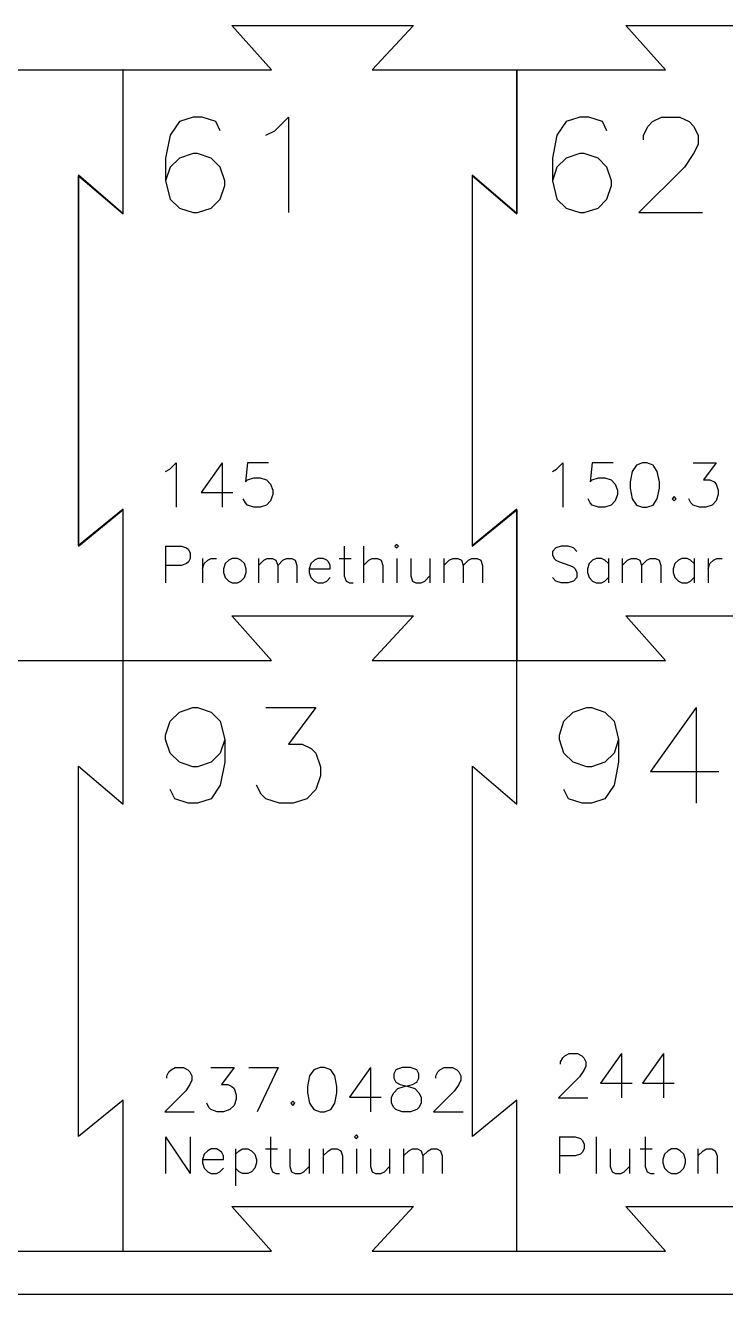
# Model space of a CAD drawing. Extents: x 0 to 297, y 0 to 210.
# Drawn here: x 115.91 to 142.35, y 0.05 to 47.99 of the extents above; entities that cross this region are included whole.
import ezdxf

# ---------------------------------------------------------------- set-up
doc = ezdxf.new("R2010")
doc.units = 0
doc.layers.get('0').update_dxf_attribs({"linetype": 'CONTINUOUS'})

msp = doc.modelspace()

# ---------------------------------------------------------------- linework, layer by layer
at = {"color": 1}
for p, q in [((125.205145, 46.311817), (123.707373, 47.99065)), ((123.707373, 47.99065), (130.561174, 47.99065)), ((130.561174, 47.99065), (128.999272, 46.311817)), ((140.07658, 46.311817), (138.578808, 47.99065)), ((138.578808, 47.99065), (145.432609, 47.99065)), ((114.127836, 46.311817), (115.922954, 46.311817)), ((119.590441, 46.311817), (119.590441, 43.610763)), ((119.599456, 46.311817), (119.590441, 46.311817)), ((119.599456, 43.610763), (119.599456, 46.311817)), ((121.602944, 46.311817), (125.205145, 46.311817)), ((128.999272, 46.311817), (130.794389, 46.311817)), ((134.461876, 46.311817), (134.461876, 43.610763)), ((134.470891, 46.311817), (134.461876, 46.311817)), ((134.470891, 43.610763), (134.470891, 46.311817)), ((136.47438, 46.311817), (140.07658, 46.311817)), ((119.590441, 43.610763), (119.590441, 40.890035)), ((119.599456, 40.869541), (119.599456, 43.610763)), ((134.461876, 43.610763), (134.461876, 40.890035)), ((134.470891, 40.869541), (134.470891, 43.610763)), ((119.590441, 40.890035), (117.911617, 42.328684)), ((117.911617, 42.328684), (117.911617, 28.32501)), ((117.920632, 28.344684), (117.920632, 42.308191)), ((117.920632, 42.308191), (119.599456, 40.869541)), ((134.461876, 40.890035), (132.783052, 42.328684)), ((132.783052, 42.328684), (132.783052, 28.32501)), ((132.792068, 28.344684), (132.792068, 42.308191)), ((132.792068, 42.308191), (134.470891, 40.869541)), ((117.911617, 28.32501), (119.590441, 29.696441)), ((119.599456, 29.716115), (117.920632, 28.344684)), ((119.590441, 29.696441), (119.590441, 26.862588)), ((119.599456, 26.862588), (119.599456, 29.716115)), ((132.783052, 28.32501), (134.461876, 29.696441)), ((134.470891, 29.716115), (132.792068, 28.344684)), ((134.461876, 29.696441), (134.461876, 26.862588)), ((134.470891, 26.862588), (134.470891, 29.716115)), ((119.590441, 26.862588), (119.590441, 24.004144)), ((119.599456, 24.004144), (119.599456, 26.862588)), ((134.461876, 26.862588), (134.461876, 24.004144)), ((134.470891, 24.004144), (134.470891, 26.862588)), ((125.205145, 24.004531), (123.707373, 25.683365)), ((123.707373, 25.683365), (130.561174, 25.683365)), ((130.561174, 25.683365), (128.999272, 24.004531)), ((140.07658, 24.004531), (138.578808, 25.683365)), ((138.578808, 25.683365), (145.432609, 25.683365)), ((114.127836, 24.004531), (115.922954, 24.004531)), ((119.590441, 24.004144), (119.599456, 24.004144)), ((121.602944, 24.004531), (125.205145, 24.004531)), ((128.999272, 24.004531), (130.794389, 24.004531)), ((134.461876, 24.004144), (134.470891, 24.004144)), ((136.47438, 24.004531), (140.07658, 24.004531)), ((119.595106, 18.572516), (119.595106, 21.3035)), ((134.466587, 18.572516), (134.466587, 21.3035)), ((117.916283, 6.027692), (117.916283, 20.011159)), ((117.916283, 20.011159), (119.595106, 18.572516)), ((132.787764, 6.027692), (132.787764, 20.011159)), ((132.787764, 20.011159), (134.466587, 18.572516)), ((119.595106, 7.398905), (117.916283, 6.027692)), ((119.595106, 4.555547), (119.595106, 7.398905)), ((134.466587, 7.398905), (132.787764, 6.027692)), ((134.466587, 4.555547), (134.466587, 7.398905)), ((125.205145, 1.69719), (123.707373, 3.376024)), ((123.707373, 3.376024), (130.561174, 3.376024)), ((130.561174, 3.376024), (128.999272, 1.69719)), ((140.07658, 1.69719), (138.578808, 3.376024)), ((138.578808, 3.376024), (145.432609, 3.376024)), ((114.127836, 1.69719), (115.922954, 1.69719)), ((121.602944, 1.69719), (125.205145, 1.69719)), ((128.999272, 1.69719), (130.794389, 1.69719)), ((136.47438, 1.69719), (140.07658, 1.69719)), ((285.83898, 0.049988), (11.161091, 0.049988))]:
    msp.add_line(p, q, dxfattribs=at)
at = {"color": 5}
for p, q in [((121.722318, 44.354716), (121.378579, 43.841832)), ((122.240655, 44.529314), (121.722318, 44.354716)), ((122.578938, 44.529314), (122.240655, 44.529314)), ((123.097275, 44.354716), (122.578938, 44.529314)), ((123.266416, 44.010974), (123.097275, 44.354716)), ((125.328851, 44.010974), (125.847188, 44.529314)), ((125.847188, 44.529314), (125.847188, 40.917303)), ((136.325142, 44.354716), (135.981403, 43.841832)), ((136.843479, 44.529314), (136.325142, 44.354716)), ((137.181762, 44.529314), (136.843479, 44.529314)), ((137.700099, 44.354716), (137.181762, 44.529314)), ((137.86924, 44.010974), (137.700099, 44.354716)), ((139.244197, 43.841832), (139.418794, 44.180117)), ((139.418794, 44.180117), (139.593392, 44.354716)), ((139.593392, 44.354716), (139.931675, 44.529314)), ((139.931675, 44.529314), (140.619153, 44.529314)), ((140.619153, 44.529314), (140.968348, 44.354716)), ((140.968348, 44.354716), (141.13749, 44.180117)), ((141.13749, 44.180117), (141.306631, 43.841832)), ((121.378579, 43.841832), (121.203982, 42.979751)), ((124.990568, 43.841832), (125.328851, 44.010974)), ((135.981403, 43.841832), (135.806805, 42.979751)), ((139.244197, 43.667233), (139.244197, 43.841832)), ((141.306631, 43.841832), (141.306631, 43.492634)), ((122.240655, 43.154349), (121.722318, 42.979751)), ((122.409797, 43.154349), (122.240655, 43.154349)), ((122.928133, 42.979751), (122.409797, 43.154349)), ((136.843479, 43.154349), (136.325142, 42.979751)), ((137.01262, 43.154349), (136.843479, 43.154349)), ((137.530957, 42.979751), (137.01262, 43.154349)), ((141.13749, 43.154349), (140.793751, 42.636009)), ((141.306631, 43.492634), (141.13749, 43.154349)), ((121.203982, 42.979751), (121.203982, 42.117669)), ((121.722318, 42.979751), (121.378579, 42.636009)), ((123.266416, 42.636009), (122.928133, 42.979751)), ((135.806805, 42.979751), (135.806805, 42.117669)), ((136.325142, 42.979751), (135.981403, 42.636009)), ((137.86924, 42.636009), (137.530957, 42.979751)), ((121.378579, 42.636009), (121.203982, 42.117669)), ((123.441014, 42.117669), (123.266416, 42.636009)), ((135.981403, 42.636009), (135.806805, 42.117669)), ((138.043838, 42.117669), (137.86924, 42.636009)), ((140.793751, 42.636009), (139.075055, 40.917303)), ((121.203982, 42.117669), (121.378579, 41.432915)), ((123.266416, 41.432915), (123.441014, 41.948527)), ((123.441014, 41.948527), (123.441014, 42.117669)), ((135.806805, 42.117669), (135.981403, 41.432915)), ((137.86924, 41.432915), (138.043838, 41.948527)), ((138.043838, 41.948527), (138.043838, 42.117669)), ((121.378579, 41.432915), (121.722318, 41.089173)), ((122.928133, 41.089173), (123.266416, 41.432915)), ((135.981403, 41.432915), (136.325142, 41.089173)), ((137.530957, 41.089173), (137.86924, 41.432915)), ((121.722318, 41.089173), (122.240655, 40.917303)), ((122.240655, 40.917303), (122.409797, 40.917303)), ((122.409797, 40.917303), (122.928133, 41.089173)), ((136.325142, 41.089173), (136.843479, 40.917303)), ((136.843479, 40.917303), (137.01262, 40.917303)), ((137.01262, 40.917303), (137.530957, 41.089173)), ((139.075055, 40.917303), (141.481229, 40.917303)), ((121.203991, 31.144222), (121.360121, 31.222287)), ((121.360121, 31.222287), (121.599354, 31.461521)), ((121.599354, 31.461521), (121.599354, 29.794439)), ((123.344491, 31.461521), (122.551247, 30.348454)), ((123.344491, 31.461521), (123.344491, 29.794439)), ((124.296384, 31.461521), (124.2158, 30.746338)), ((125.089628, 31.461521), (124.296384, 31.461521)), ((135.806815, 31.144222), (135.962945, 31.222287)), ((135.962945, 31.222287), (136.202177, 31.461521)), ((136.202177, 31.461521), (136.202177, 29.794439)), ((137.312719, 31.461521), (137.232136, 30.746338)), ((138.105963, 31.461521), (137.312719, 31.461521)), ((138.979791, 31.380937), (138.818624, 31.144222)), ((139.216505, 31.461521), (138.979791, 31.380937)), ((139.375154, 31.461521), (139.216505, 31.461521)), ((139.614386, 31.380937), (139.375154, 31.461521)), ((139.770517, 31.144222), (139.614386, 31.380937)), ((141.120291, 31.461521), (141.991601, 31.461521)), ((141.991601, 31.461521), (141.518172, 30.826922)), ((124.2158, 30.746338), (124.296384, 30.826922)), ((124.296384, 30.826922), (124.533098, 30.904988)), ((124.533098, 30.904988), (124.77233, 30.904988)), ((124.77233, 30.904988), (125.011563, 30.826922)), ((125.011563, 30.826922), (125.167693, 30.665754)), ((137.232136, 30.746338), (137.312719, 30.826922)), ((137.312719, 30.826922), (137.549433, 30.904988)), ((137.549433, 30.904988), (137.788666, 30.904988)), ((137.788666, 30.904988), (138.027898, 30.826922)), ((138.027898, 30.826922), (138.184029, 30.665754)), ((138.818624, 31.144222), (138.740559, 30.746338)), ((138.740559, 30.746338), (138.740559, 30.509622)), ((139.851101, 30.746338), (139.770517, 31.144222)), ((139.851101, 30.509622), (139.851101, 30.746338)), ((141.518172, 30.826922), (141.754886, 30.826922)), ((141.754886, 30.826922), (141.913535, 30.746338)), ((141.913535, 30.746338), (141.991601, 30.665754)), ((122.551247, 30.348454), (123.742372, 30.348454)), ((125.167693, 30.665754), (125.248277, 30.429038)), ((125.248277, 30.270388), (125.167693, 30.032414)), ((125.248277, 30.429038), (125.248277, 30.270388)), ((138.184029, 30.665754), (138.264612, 30.429038)), ((138.264612, 30.270388), (138.184029, 30.032414)), ((138.264612, 30.429038), (138.264612, 30.270388)), ((138.740559, 30.509622), (138.818624, 30.111738)), ((139.770517, 30.111738), (139.851101, 30.509622)), ((141.991601, 30.665754), (142.072184, 30.429038)), ((142.072184, 30.270388), (141.991601, 30.032414)), ((142.072184, 30.429038), (142.072184, 30.270388)), ((124.2158, 29.953089), (124.137735, 30.111738)), ((124.296384, 29.873764), (124.2158, 29.953089)), ((124.533098, 29.794439), (124.296384, 29.873764)), ((124.77233, 29.794439), (124.533098, 29.794439)), ((125.011563, 29.873764), (124.77233, 29.794439)), ((125.167693, 30.032414), (125.011563, 29.873764)), ((137.232136, 29.953089), (137.15407, 30.111738)), ((137.312719, 29.873764), (137.232136, 29.953089)), ((137.549433, 29.794439), (137.312719, 29.873764)), ((137.788666, 29.794439), (137.549433, 29.794439)), ((138.027898, 29.873764), (137.788666, 29.794439)), ((138.184029, 30.032414), (138.027898, 29.873764)), ((138.818624, 30.111738), (138.979791, 29.873764)), ((138.979791, 29.873764), (139.216505, 29.794439)), ((139.216505, 29.794439), (139.375154, 29.794439)), ((139.375154, 29.794439), (139.614386, 29.873764)), ((139.614386, 29.873764), (139.770517, 30.111738)), ((140.405112, 30.192323), (140.327047, 30.111738)), ((140.327047, 30.111738), (140.405112, 30.032414)), ((140.485696, 30.111738), (140.405112, 30.192323)), ((140.405112, 30.032414), (140.485696, 30.111738)), ((141.039708, 29.953089), (140.961642, 30.111738)), ((141.120291, 29.873764), (141.039708, 29.953089)), ((141.357005, 29.794439), (141.120291, 29.873764)), ((141.596238, 29.794439), (141.357005, 29.794439)), ((141.83547, 29.873764), (141.596238, 29.794439)), ((141.991601, 30.032414), (141.83547, 29.873764)), ((121.203946, 28.322563), (121.203946, 26.933328)), ((121.203946, 28.322563), (121.799929, 28.322563)), ((121.799929, 28.322563), (121.997191, 28.25541)), ((127.94862, 28.322563), (127.94862, 27.197744)), ((128.674711, 28.322563), (128.674711, 26.933328)), ((129.929632, 28.387618), (129.864578, 28.322563)), ((129.864578, 28.322563), (129.929632, 28.25541)), ((129.996785, 28.322563), (129.929632, 28.387618)), ((129.929632, 28.25541), (129.996785, 28.322563)), ((136.136239, 28.322563), (135.938977, 28.25541)), ((136.400654, 28.322563), (136.136239, 28.322563)), ((136.600014, 28.25541), (136.400654, 28.322563)), ((121.997191, 28.25541), (122.064343, 28.188256)), ((122.064343, 28.188256), (122.131496, 28.058147)), ((122.131496, 27.858785), (122.064343, 27.726577)), ((122.131496, 28.058147), (122.131496, 27.858785)), ((122.593173, 27.858785), (122.593173, 26.933328)), ((122.792533, 27.79373), (122.924741, 27.858785)), ((122.924741, 27.858785), (123.122002, 27.858785)), ((123.717985, 27.858785), (123.587876, 27.79373)), ((123.917345, 27.858785), (123.717985, 27.858785)), ((124.049552, 27.79373), (123.917345, 27.858785)), ((124.708491, 27.858785), (124.708491, 26.933328)), ((124.907851, 27.79373), (125.040058, 27.858785)), ((125.040058, 27.858785), (125.23732, 27.858785)), ((125.23732, 27.858785), (125.371626, 27.79373)), ((125.636041, 27.79373), (125.766149, 27.858785)), ((125.766149, 27.858785), (125.96551, 27.858785)), ((125.96551, 27.858785), (126.097717, 27.79373)), ((126.956016, 27.858785), (126.825907, 27.79373)), ((127.155376, 27.858785), (126.956016, 27.858785)), ((127.287583, 27.79373), (127.155376, 27.858785)), ((127.751358, 27.858785), (128.213035, 27.858785)), ((128.874072, 27.79373), (129.006279, 27.858785)), ((129.006279, 27.858785), (129.203541, 27.858785)), ((129.203541, 27.858785), (129.337847, 27.79373)), ((129.929632, 27.858785), (129.929632, 26.933328)), ((130.458461, 27.858785), (130.458461, 27.197744)), ((131.186651, 27.858785), (131.186651, 26.933328)), ((131.713382, 27.858785), (131.713382, 26.933328)), ((131.912742, 27.79373), (132.04495, 27.858785)), ((132.04495, 27.858785), (132.242211, 27.858785)), ((132.242211, 27.858785), (132.376517, 27.79373)), ((132.640932, 27.79373), (132.771041, 27.858785)), ((132.771041, 27.858785), (132.970401, 27.858785)), ((132.970401, 27.858785), (133.102609, 27.79373)), ((135.938977, 28.25541), (135.80677, 28.123201)), ((135.80677, 28.123201), (135.80677, 27.990993)), ((135.80677, 27.990993), (135.871824, 27.858785)), ((135.871824, 27.858785), (135.938977, 27.79373)), ((136.732222, 28.123201), (136.600014, 28.25541)), ((137.458313, 27.858785), (137.328204, 27.79373)), ((137.657673, 27.858785), (137.458313, 27.858785)), ((137.78988, 27.79373), (137.657673, 27.858785)), ((137.922088, 27.858785), (137.922088, 26.933328)), ((138.448819, 27.858785), (138.448819, 26.933328)), ((138.648179, 27.79373), (138.780386, 27.858785)), ((138.780386, 27.858785), (138.977648, 27.858785)), ((138.977648, 27.858785), (139.111954, 27.79373)), ((139.376369, 27.79373), (139.506478, 27.858785)), ((139.506478, 27.858785), (139.705838, 27.858785)), ((139.705838, 27.858785), (139.838045, 27.79373)), ((140.696344, 27.858785), (140.566235, 27.79373)), ((140.895704, 27.858785), (140.696344, 27.858785)), ((141.027911, 27.79373), (140.895704, 27.858785)), ((141.160119, 27.858785), (141.160119, 26.933328)), ((141.68685, 27.858785), (141.68685, 26.933328)), ((141.88621, 27.79373), (142.018417, 27.858785)), ((142.018417, 27.858785), (142.215679, 27.858785)), ((121.799929, 27.594369), (121.203946, 27.594369)), ((121.997191, 27.659423), (121.799929, 27.594369)), ((122.064343, 27.726577), (121.997191, 27.659423)), ((122.593173, 27.46216), (122.660326, 27.659423)), ((122.660326, 27.659423), (122.792533, 27.79373)), ((123.45357, 27.659423), (123.388516, 27.46216)), ((123.388516, 27.46216), (123.388516, 27.329952)), ((123.388516, 27.329952), (123.45357, 27.13164)), ((123.587876, 27.79373), (123.45357, 27.659423)), ((124.18176, 27.659423), (124.049552, 27.79373)), ((124.246814, 27.46216), (124.18176, 27.659423)), ((124.18176, 27.13164), (124.246814, 27.329952)), ((124.246814, 27.329952), (124.246814, 27.46216)), ((124.708491, 27.594369), (124.907851, 27.79373)), ((125.371626, 27.79373), (125.43668, 27.594369)), ((125.43668, 27.594369), (125.636041, 27.79373)), ((125.43668, 27.594369), (125.43668, 26.933328)), ((126.097717, 27.79373), (126.16487, 27.594369)), ((126.16487, 27.594369), (126.16487, 26.933328)), ((126.691601, 27.659423), (126.626547, 27.46216)), ((126.626547, 27.46216), (127.419791, 27.46216)), ((126.626547, 27.46216), (126.626547, 27.329952)), ((126.626547, 27.329952), (126.691601, 27.13164)), ((126.825907, 27.79373), (126.691601, 27.659423)), ((127.354736, 27.726577), (127.287583, 27.79373)), ((127.419791, 27.594369), (127.354736, 27.726577)), ((127.419791, 27.46216), (127.419791, 27.594369)), ((128.674711, 27.594369), (128.874072, 27.79373)), ((129.337847, 27.79373), (129.402901, 27.594369)), ((129.402901, 27.594369), (129.402901, 26.933328)), ((131.713382, 27.594369), (131.912742, 27.79373)), ((132.376517, 27.79373), (132.441572, 27.594369)), ((132.441572, 27.594369), (132.640932, 27.79373)), ((132.441572, 27.594369), (132.441572, 26.933328)), ((133.102609, 27.79373), (133.169761, 27.594369)), ((133.169761, 27.594369), (133.169761, 26.933328)), ((135.938977, 27.79373), (136.071185, 27.726577)), ((136.071185, 27.726577), (136.467807, 27.594369)), ((136.467807, 27.594369), (136.600014, 27.529314)), ((136.600014, 27.529314), (136.665069, 27.46216)), ((136.665069, 27.46216), (136.732222, 27.329952)), ((136.732222, 27.329952), (136.732222, 27.13164)), ((137.193898, 27.659423), (137.128844, 27.46216)), ((137.128844, 27.46216), (137.128844, 27.329952)), ((137.128844, 27.329952), (137.193898, 27.13164)), ((137.328204, 27.79373), (137.193898, 27.659423)), ((137.922088, 27.659423), (137.78988, 27.79373)), ((138.448819, 27.594369), (138.648179, 27.79373)), ((139.111954, 27.79373), (139.177008, 27.594369)), ((139.177008, 27.594369), (139.376369, 27.79373)), ((139.177008, 27.594369), (139.177008, 26.933328)), ((139.838045, 27.79373), (139.905198, 27.594369)), ((139.905198, 27.594369), (139.905198, 26.933328)), ((140.431929, 27.659423), (140.366875, 27.46216)), ((140.366875, 27.46216), (140.366875, 27.329952)), ((140.366875, 27.329952), (140.431929, 27.13164)), ((140.566235, 27.79373), (140.431929, 27.659423)), ((141.160119, 27.659423), (141.027911, 27.79373)), ((141.68685, 27.46216), (141.754003, 27.659423)), ((141.754003, 27.659423), (141.88621, 27.79373)), ((123.45357, 27.13164), (123.587876, 26.999432)), ((123.587876, 26.999432), (123.717985, 26.933328)), ((123.717985, 26.933328), (123.917345, 26.933328)), ((123.917345, 26.933328), (124.049552, 26.999432)), ((124.049552, 26.999432), (124.18176, 27.13164)), ((126.691601, 27.13164), (126.825907, 26.999432)), ((126.825907, 26.999432), (126.956016, 26.933328)), ((126.956016, 26.933328), (127.155376, 26.933328)), ((127.155376, 26.933328), (127.287583, 26.999432)), ((127.287583, 26.999432), (127.419791, 27.13164)), ((127.94862, 27.197744), (128.015773, 26.999432)), ((128.015773, 26.999432), (128.145882, 26.933328)), ((128.145882, 26.933328), (128.280188, 26.933328)), ((130.458461, 27.197744), (130.525614, 26.999432)), ((130.525614, 26.999432), (130.657822, 26.933328)), ((130.657822, 26.933328), (130.857182, 26.933328)), ((130.857182, 26.933328), (130.987291, 26.999432)), ((130.987291, 26.999432), (131.186651, 27.197744)), ((135.938977, 26.999432), (135.80677, 27.13164)), ((136.136239, 26.933328), (135.938977, 26.999432)), ((136.400654, 26.933328), (136.136239, 26.933328)), ((136.600014, 26.999432), (136.400654, 26.933328)), ((136.732222, 27.13164), (136.600014, 26.999432)), ((137.193898, 27.13164), (137.328204, 26.999432)), ((137.328204, 26.999432), (137.458313, 26.933328)), ((137.458313, 26.933328), (137.657673, 26.933328)), ((137.657673, 26.933328), (137.78988, 26.999432)), ((137.78988, 26.999432), (137.922088, 27.13164)), ((140.431929, 27.13164), (140.566235, 26.999432)), ((140.566235, 26.999432), (140.696344, 26.933328)), ((140.696344, 26.933328), (140.895704, 26.933328)), ((140.895704, 26.933328), (141.027911, 26.999432)), ((141.027911, 26.999432), (141.160119, 27.13164)), ((121.722319, 22.04743), (122.2352, 22.222029)), ((122.2352, 22.222029), (122.409798, 22.222029)), ((122.409798, 22.222029), (122.922678, 22.04743)), ((124.985113, 22.222029), (126.87295, 22.222029)), ((126.87295, 22.222029), (125.847189, 20.847064)), ((136.593755, 22.04743), (137.106635, 22.222029)), ((137.106635, 22.222029), (137.281233, 22.222029)), ((137.281233, 22.222029), (137.794114, 22.04743)), ((141.231505, 22.222029), (139.512809, 19.810384)), ((141.231505, 22.222029), (141.231505, 18.610017)), ((121.203982, 21.185349), (121.373124, 21.703689)), ((121.373124, 21.703689), (121.722319, 22.04743)), ((122.922678, 22.04743), (123.266417, 21.703689)), ((123.266417, 21.703689), (123.435559, 21.016206)), ((136.075418, 21.185349), (136.244559, 21.703689)), ((136.244559, 21.703689), (136.593755, 22.04743)), ((137.794114, 22.04743), (138.137853, 21.703689)), ((138.137853, 21.703689), (138.306994, 21.016206)), ((121.203982, 21.016206), (121.203982, 21.185349)), ((136.075418, 21.016206), (136.075418, 21.185349)), ((121.373124, 20.497866), (121.203982, 21.016206)), ((123.435559, 21.016206), (123.266417, 20.497866)), ((123.435559, 21.016206), (123.435559, 20.159581)), ((125.847189, 20.847064), (126.360069, 20.847064)), ((126.360069, 20.847064), (126.703809, 20.672465)), ((126.703809, 20.672465), (126.87295, 20.497866)), ((136.244559, 20.497866), (136.075418, 21.016206)), ((138.306994, 21.016206), (138.137853, 20.497866)), ((138.306994, 21.016206), (138.306994, 20.159581)), ((121.722319, 20.159581), (121.373124, 20.497866)), ((122.2352, 19.984983), (121.722319, 20.159581)), ((122.922678, 20.159581), (122.409798, 19.984983)), ((123.266417, 20.497866), (122.922678, 20.159581)), ((123.435559, 20.159581), (123.266417, 19.2975)), ((126.87295, 20.497866), (127.047548, 19.984983)), ((136.593755, 20.159581), (136.244559, 20.497866)), ((137.106635, 19.984983), (136.593755, 20.159581)), ((137.794114, 20.159581), (137.281233, 19.984983)), ((138.137853, 20.497866), (137.794114, 20.159581)), ((138.306994, 20.159581), (138.137853, 19.2975)), ((122.409798, 19.984983), (122.2352, 19.984983)), ((127.047548, 19.984983), (127.047548, 19.641241)), ((137.281233, 19.984983), (137.106635, 19.984983)), ((139.512809, 19.810384), (142.093581, 19.810384)), ((123.266417, 19.2975), (122.922678, 18.781888)), ((124.810515, 18.953759), (124.641374, 19.2975)), ((127.047548, 19.641241), (126.87295, 19.125629)), ((138.137853, 19.2975), (137.794114, 18.781888)), ((121.547722, 18.781888), (121.373124, 19.125629)), ((122.060602, 18.610017), (121.547722, 18.781888)), ((122.922678, 18.781888), (122.409798, 18.610017)), ((124.985113, 18.781888), (124.810515, 18.953759)), ((125.497994, 18.610017), (124.985113, 18.781888)), ((126.534667, 18.781888), (126.01633, 18.610017)), ((126.87295, 19.125629), (126.534667, 18.781888)), ((136.419157, 18.781888), (136.244559, 19.125629)), ((136.932038, 18.610017), (136.419157, 18.781888)), ((137.794114, 18.781888), (137.281233, 18.610017)), ((122.409798, 18.610017), (122.060602, 18.610017)), ((126.01633, 18.610017), (125.497994, 18.610017)), ((137.281233, 18.610017), (136.932038, 18.610017)), ((136.280628, 9.073652), (136.436759, 9.154236)), ((136.436759, 9.154236), (136.754057, 9.154236)), ((136.754057, 9.154236), (136.915224, 9.073652)), ((138.421129, 9.154236), (137.627884, 8.041169)), ((138.421129, 9.154236), (138.421129, 7.487153)), ((140.007617, 9.154236), (139.214373, 8.041169)), ((140.007617, 9.154236), (140.007617, 7.487153)), ((136.119461, 8.836936), (136.200045, 8.993068)), ((136.119461, 8.756352), (136.119461, 8.836936)), ((136.200045, 8.993068), (136.280628, 9.073652)), ((136.915224, 9.073652), (136.993289, 8.993068)), ((136.993289, 8.993068), (137.071354, 8.836936)), ((137.071354, 8.675768), (136.993289, 8.519636)), ((137.071354, 8.836936), (137.071354, 8.675768)), ((121.248026, 8.307768), (121.32861, 8.463899)), ((121.248026, 8.227184), (121.248026, 8.307768)), ((121.32861, 8.463899), (121.409193, 8.544483)), ((121.409193, 8.544483), (121.565324, 8.625067)), ((121.565324, 8.625067), (121.882621, 8.625067)), ((121.882621, 8.625067), (122.043788, 8.544483)), ((122.043788, 8.544483), (122.121854, 8.463899)), ((122.121854, 8.463899), (122.199919, 8.307768)), ((122.199919, 8.307768), (122.199919, 8.146599)), ((122.915098, 8.625067), (123.786407, 8.625067)), ((123.786407, 8.625067), (123.312979, 7.990468)), ((124.342937, 8.625067), (125.453479, 8.625067)), ((125.453479, 8.625067), (124.660235, 6.957985)), ((126.642086, 8.307768), (126.564021, 7.909884)), ((126.803253, 8.544483), (126.642086, 8.307768)), ((127.039967, 8.625067), (126.803253, 8.544483)), ((127.198616, 8.625067), (127.039967, 8.625067)), ((127.437849, 8.544483), (127.198616, 8.625067)), ((127.593979, 8.307768), (127.437849, 8.544483)), ((127.674563, 7.909884), (127.593979, 8.307768)), ((128.943753, 8.625067), (128.150509, 7.512)), ((128.943753, 8.625067), (128.943753, 6.957985)), ((129.895646, 8.544483), (129.815063, 8.385833)), ((129.815063, 8.385833), (129.815063, 8.227184)), ((129.815063, 8.227184), (129.895646, 8.068534)), ((130.13236, 8.625067), (129.895646, 8.544483)), ((130.449658, 8.625067), (130.13236, 8.625067)), ((130.68889, 8.544483), (130.449658, 8.625067)), ((130.766956, 8.385833), (130.68889, 8.544483)), ((130.68889, 8.068534), (130.766956, 8.227184)), ((130.766956, 8.227184), (130.766956, 8.385833)), ((131.401551, 8.307768), (131.482135, 8.463899)), ((131.401551, 8.227184), (131.401551, 8.307768)), ((131.482135, 8.463899), (131.562718, 8.544483)), ((131.562718, 8.544483), (131.718849, 8.625067)), ((131.718849, 8.625067), (132.036146, 8.625067)), ((132.036146, 8.625067), (132.197313, 8.544483)), ((132.197313, 8.544483), (132.275379, 8.463899)), ((132.275379, 8.463899), (132.353444, 8.307768)), ((132.353444, 8.307768), (132.353444, 8.146599)), ((136.83464, 8.280403), (136.041396, 7.487153)), ((136.993289, 8.519636), (136.83464, 8.280403)), ((121.963205, 7.751234), (121.169961, 6.957985)), ((122.121854, 7.990468), (121.963205, 7.751234)), ((122.199919, 8.146599), (122.121854, 7.990468)), ((123.312979, 7.990468), (123.549693, 7.990468)), ((123.549693, 7.990468), (123.708342, 7.909884)), ((123.708342, 7.909884), (123.786407, 7.8293)), ((123.786407, 7.8293), (123.866991, 7.592584)), ((126.564021, 7.909884), (126.564021, 7.673168)), ((126.564021, 7.673168), (126.642086, 7.275285)), ((127.593979, 7.275285), (127.674563, 7.673168)), ((127.674563, 7.673168), (127.674563, 7.909884)), ((129.736997, 7.512), (129.815063, 7.673168)), ((129.815063, 7.673168), (129.97623, 7.8293)), ((129.895646, 8.068534), (130.054295, 7.990468)), ((129.97623, 7.8293), (130.212944, 7.909884)), ((130.054295, 7.990468), (130.371593, 7.909884)), ((130.212944, 7.909884), (130.530242, 7.990468)), ((130.371593, 7.909884), (130.610825, 7.8293)), ((130.530242, 7.990468), (130.68889, 8.068534)), ((130.610825, 7.8293), (130.766956, 7.673168)), ((130.766956, 7.673168), (130.847539, 7.512)), ((132.11673, 7.751234), (131.323486, 6.957985)), ((132.275379, 7.990468), (132.11673, 7.751234)), ((132.353444, 8.146599), (132.275379, 7.990468)), ((137.627884, 8.041169), (138.81901, 8.041169)), ((139.214373, 8.041169), (140.405498, 8.041169)), ((122.834514, 7.116635), (122.756449, 7.275285)), ((123.786407, 7.19596), (123.630277, 7.03731)), ((123.866991, 7.433934), (123.786407, 7.19596)), ((123.866991, 7.592584), (123.866991, 7.433934)), ((126.007491, 7.355869), (125.929426, 7.275285)), ((125.929426, 7.275285), (126.007491, 7.19596)), ((126.088074, 7.275285), (126.007491, 7.355869)), ((126.007491, 7.19596), (126.088074, 7.275285)), ((126.642086, 7.275285), (126.803253, 7.03731)), ((127.437849, 7.03731), (127.593979, 7.275285)), ((128.150509, 7.512), (129.341635, 7.512)), ((129.736997, 7.275285), (129.736997, 7.512)), ((129.815063, 7.116635), (129.736997, 7.275285)), ((130.847539, 7.275285), (130.766956, 7.116635)), ((130.847539, 7.512), (130.847539, 7.275285)), ((136.041396, 7.487153), (137.151938, 7.487153)), ((121.169961, 6.957985), (122.280503, 6.957985)), ((122.915098, 7.03731), (122.834514, 7.116635)), ((123.151812, 6.957985), (122.915098, 7.03731)), ((123.391044, 6.957985), (123.151812, 6.957985)), ((123.630277, 7.03731), (123.391044, 6.957985)), ((126.803253, 7.03731), (127.039967, 6.957985)), ((127.039967, 6.957985), (127.198616, 6.957985)), ((127.198616, 6.957985), (127.437849, 7.03731)), ((129.895646, 7.03731), (129.815063, 7.116635)), ((130.13236, 6.957985), (129.895646, 7.03731)), ((130.449658, 6.957985), (130.13236, 6.957985)), ((130.68889, 7.03731), (130.449658, 6.957985)), ((130.766956, 7.116635), (130.68889, 7.03731)), ((131.323486, 6.957985), (132.434028, 6.957985)), ((121.203946, 6.015278), (121.203946, 4.626042)), ((121.203946, 6.015278), (122.131496, 4.626042)), ((122.131496, 6.015278), (122.131496, 4.626042)), ((125.170167, 6.015278), (125.170167, 4.890459)), ((128.4061, 6.080332), (128.341045, 6.015278)), ((128.341045, 6.015278), (128.4061, 5.948124)), ((128.473253, 6.015278), (128.4061, 6.080332)), ((128.4061, 5.948124), (128.473253, 6.015278)), ((136.075382, 6.015278), (136.075382, 4.626042)), ((136.075382, 6.015278), (136.671364, 6.015278)), ((136.671364, 6.015278), (136.868626, 5.948124)), ((136.868626, 5.948124), (136.935779, 5.880971)), ((136.935779, 5.880971), (137.002932, 5.750861)), ((137.464608, 6.015278), (137.464608, 4.626042)), ((139.315511, 6.015278), (139.315511, 4.890459)), ((122.658227, 5.352138), (122.593173, 5.154875)), ((122.792533, 5.486445), (122.658227, 5.352138)), ((122.922642, 5.5515), (122.792533, 5.486445)), ((123.122002, 5.5515), (122.922642, 5.5515)), ((123.25421, 5.486445), (123.122002, 5.5515)), ((123.321363, 5.419291), (123.25421, 5.486445)), ((123.386417, 5.287083), (123.321363, 5.419291)), ((123.386417, 5.154875), (123.386417, 5.287083)), ((123.848094, 5.5515), (123.848094, 4.164363)), ((123.848094, 5.352138), (123.982399, 5.486445)), ((123.982399, 5.486445), (124.112508, 5.5515)), ((124.112508, 5.5515), (124.311869, 5.5515)), ((124.311869, 5.5515), (124.444076, 5.486445)), ((124.444076, 5.486445), (124.576283, 5.352138)), ((124.576283, 5.352138), (124.641338, 5.154875)), ((124.972905, 5.5515), (125.434582, 5.5515)), ((125.896258, 5.5515), (125.896258, 4.890459)), ((126.624448, 5.5515), (126.624448, 4.626042)), ((127.151179, 5.5515), (127.151179, 4.626042)), ((127.151179, 5.287083), (127.350539, 5.486445)), ((127.350539, 5.486445), (127.482747, 5.5515)), ((127.482747, 5.5515), (127.680008, 5.5515)), ((127.680008, 5.5515), (127.814314, 5.486445)), ((127.814314, 5.486445), (127.879369, 5.287083)), ((127.879369, 5.287083), (127.879369, 4.626042)), ((128.4061, 5.5515), (128.4061, 4.626042)), ((128.934929, 5.5515), (128.934929, 4.890459)), ((129.663119, 5.5515), (129.663119, 4.626042)), ((130.18985, 5.5515), (130.18985, 4.626042)), ((130.18985, 5.287083), (130.38921, 5.486445)), ((130.38921, 5.486445), (130.521417, 5.5515)), ((130.521417, 5.5515), (130.718679, 5.5515)), ((130.718679, 5.5515), (130.852985, 5.486445)), ((130.852985, 5.486445), (130.918039, 5.287083)), ((130.918039, 5.287083), (131.1174, 5.486445)), ((130.918039, 5.287083), (130.918039, 4.626042)), ((131.1174, 5.486445), (131.247508, 5.5515)), ((131.247508, 5.5515), (131.446869, 5.5515)), ((131.446869, 5.5515), (131.579076, 5.486445)), ((131.579076, 5.486445), (131.646229, 5.287083)), ((131.646229, 5.287083), (131.646229, 4.626042)), ((136.671364, 5.287083), (136.075382, 5.287083)), ((136.868626, 5.352138), (136.671364, 5.287083)), ((136.935779, 5.419291), (136.868626, 5.352138)), ((137.002932, 5.5515), (136.935779, 5.419291)), ((137.002932, 5.750861), (137.002932, 5.5515)), ((137.993438, 5.5515), (137.993438, 4.890459)), ((138.721627, 5.5515), (138.721627, 4.626042)), ((139.11825, 5.5515), (139.579926, 5.5515)), ((140.041603, 5.352138), (139.976548, 5.154875)), ((140.175908, 5.486445), (140.041603, 5.352138)), ((140.306017, 5.5515), (140.175908, 5.486445)), ((140.505378, 5.5515), (140.306017, 5.5515)), ((140.637585, 5.486445), (140.505378, 5.5515)), ((140.769792, 5.352138), (140.637585, 5.486445)), ((140.834847, 5.154875), (140.769792, 5.352138)), ((141.296523, 5.5515), (141.296523, 4.626042)), ((141.296523, 5.287083), (141.495883, 5.486445)), ((141.495883, 5.486445), (141.628091, 5.5515)), ((141.628091, 5.5515), (141.825353, 5.5515)), ((141.825353, 5.5515), (141.959658, 5.486445)), ((141.959658, 5.486445), (142.024713, 5.287083)), ((142.024713, 5.287083), (142.024713, 4.626042)), ((122.593173, 5.154875), (123.386417, 5.154875)), ((122.593173, 5.154875), (122.593173, 5.022667)), ((122.593173, 5.022667), (122.658227, 4.824355)), ((122.658227, 4.824355), (122.792533, 4.692146)), ((123.25421, 4.692146), (123.386417, 4.824355)), ((123.982399, 4.692146), (123.848094, 4.824355)), ((124.576283, 4.824355), (124.444076, 4.692146)), ((124.641338, 5.022667), (124.576283, 4.824355)), ((124.641338, 5.154875), (124.641338, 5.022667)), ((125.170167, 4.890459), (125.23732, 4.692146)), ((125.896258, 4.890459), (125.963411, 4.692146)), ((126.425088, 4.692146), (126.624448, 4.890459)), ((128.934929, 4.890459), (129.002082, 4.692146)), ((129.463758, 4.692146), (129.663119, 4.890459)), ((137.993438, 4.890459), (138.060591, 4.692146)), ((138.522267, 4.692146), (138.721627, 4.890459)), ((139.315511, 4.890459), (139.382664, 4.692146)), ((139.976548, 5.154875), (139.976548, 5.022667)), ((139.976548, 5.022667), (140.041603, 4.824355)), ((140.041603, 4.824355), (140.175908, 4.692146)), ((140.637585, 4.692146), (140.769792, 4.824355)), ((140.769792, 4.824355), (140.834847, 5.022667)), ((140.834847, 5.022667), (140.834847, 5.154875)), ((122.792533, 4.692146), (122.922642, 4.626042)), ((122.922642, 4.626042), (123.122002, 4.626042)), ((123.122002, 4.626042), (123.25421, 4.692146)), ((124.112508, 4.626042), (123.982399, 4.692146)), ((124.311869, 4.626042), (124.112508, 4.626042)), ((124.444076, 4.692146), (124.311869, 4.626042)), ((125.23732, 4.692146), (125.367429, 4.626042)), ((125.367429, 4.626042), (125.501735, 4.626042)), ((125.963411, 4.692146), (126.095619, 4.626042)), ((126.095619, 4.626042), (126.294979, 4.626042)), ((126.294979, 4.626042), (126.425088, 4.692146)), ((129.002082, 4.692146), (129.134289, 4.626042)), ((129.134289, 4.626042), (129.33365, 4.626042)), ((129.33365, 4.626042), (129.463758, 4.692146)), ((138.060591, 4.692146), (138.192798, 4.626042)), ((138.192798, 4.626042), (138.392158, 4.626042)), ((138.392158, 4.626042), (138.522267, 4.692146)), ((139.382664, 4.692146), (139.512773, 4.626042)), ((139.512773, 4.626042), (139.647079, 4.626042)), ((140.175908, 4.692146), (140.306017, 4.626042)), ((140.306017, 4.626042), (140.505378, 4.626042)), ((140.505378, 4.626042), (140.637585, 4.692146))]:
    msp.add_line(p, q, dxfattribs=at)
at = {"color": 1}
for points in [[(115.922954, 46.311817), (116.52355, 46.311817), (117.127535, 46.311817), (117.738402, 46.311817)], [(117.738402, 46.311817), (118.349269, 46.311817), (118.967017, 46.311817), (119.59514, 46.311817)], [(119.595106, 46.311817), (120.280791, 46.311817), (120.948906, 46.311817), (121.602944, 46.311817)], [(130.794389, 46.311817), (131.394986, 46.311817), (131.998971, 46.311817), (132.609837, 46.311817)], [(132.609837, 46.311817), (133.220704, 46.311817), (133.838452, 46.311817), (134.466575, 46.311817)], [(134.466542, 46.311817), (135.152227, 46.311817), (135.820342, 46.311817), (136.47438, 46.311817)], [(115.922954, 24.004531), (116.52355, 24.004531), (117.127535, 24.004531), (117.738402, 24.004531)], [(117.738402, 24.004531), (118.349269, 24.004531), (118.967017, 24.004531), (119.59514, 24.004531)], [(119.595106, 21.3035), (119.595106, 22.208975), (119.595106, 23.109456), (119.595106, 24.004531)], [(119.595106, 24.004531), (120.280791, 24.004531), (120.948906, 24.004531), (121.602944, 24.004531)], [(130.794389, 24.004531), (131.394986, 24.004531), (131.998971, 24.004531), (132.609837, 24.004531)], [(132.609837, 24.004531), (133.220704, 24.004531), (133.838452, 24.004531), (134.466575, 24.004531)], [(134.466542, 24.004531), (135.152227, 24.004531), (135.820342, 24.004531), (136.47438, 24.004531)], [(134.466587, 21.3035), (134.466587, 22.208975), (134.466587, 23.109456), (134.466587, 24.004531)], [(119.595106, 1.697185), (119.595106, 2.652194), (119.595106, 3.605121), (119.595106, 4.555547)], [(134.466587, 1.697185), (134.466587, 2.652194), (134.466587, 3.605121), (134.466587, 4.555547)], [(115.922954, 1.69719), (116.52355, 1.69719), (117.127535, 1.69719), (117.738402, 1.69719)], [(117.738402, 1.69719), (118.349269, 1.69719), (118.967017, 1.69719), (119.59514, 1.69719)], [(119.595106, 1.69719), (120.280791, 1.69719), (120.948906, 1.69719), (121.602944, 1.69719)], [(130.794389, 1.69719), (131.394986, 1.69719), (131.998971, 1.69719), (132.609837, 1.69719)], [(132.609837, 1.69719), (133.220704, 1.69719), (133.838452, 1.69719), (134.466575, 1.69719)], [(134.466542, 1.69719), (135.152227, 1.69719), (135.820342, 1.69719), (136.47438, 1.69719)]]:
    msp.add_open_spline(points, degree=3, dxfattribs=at)

doc.saveas('drawing.dxf')
